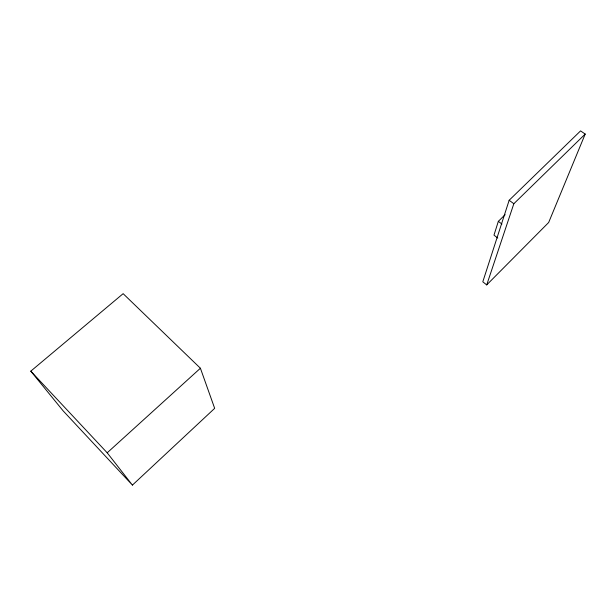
<?xml version="1.0" encoding="UTF-8"?>
<svg xmlns="http://www.w3.org/2000/svg" width="616" height="616" viewBox="0 0 616 616"><rect width="100%" height="100%" fill="white"/><g stroke="black" fill="none" stroke-linecap="round" stroke-linejoin="round"><path stroke-width="0.92" d="M505.143 214.691L498.336 221.337L493.978 235.143L497.774 238.038M509.163 200.269L482.798 281.805L486.717 284.908L548.663 222.499L585.2 134.065L580.565 130.892L509.163 200.269L513.836 203.734L486.717 284.908M513.836 203.734L585.2 134.065M132.417 485.108L214.668 408.346L200.408 368.245L123.138 293.67L30.8 371.155L63.155 410.872L132.417 485.108L107.199 452.798L30.8 371.155M107.199 452.798L200.408 368.245M498.336 221.337L501.917 224.047"/></g></svg>
